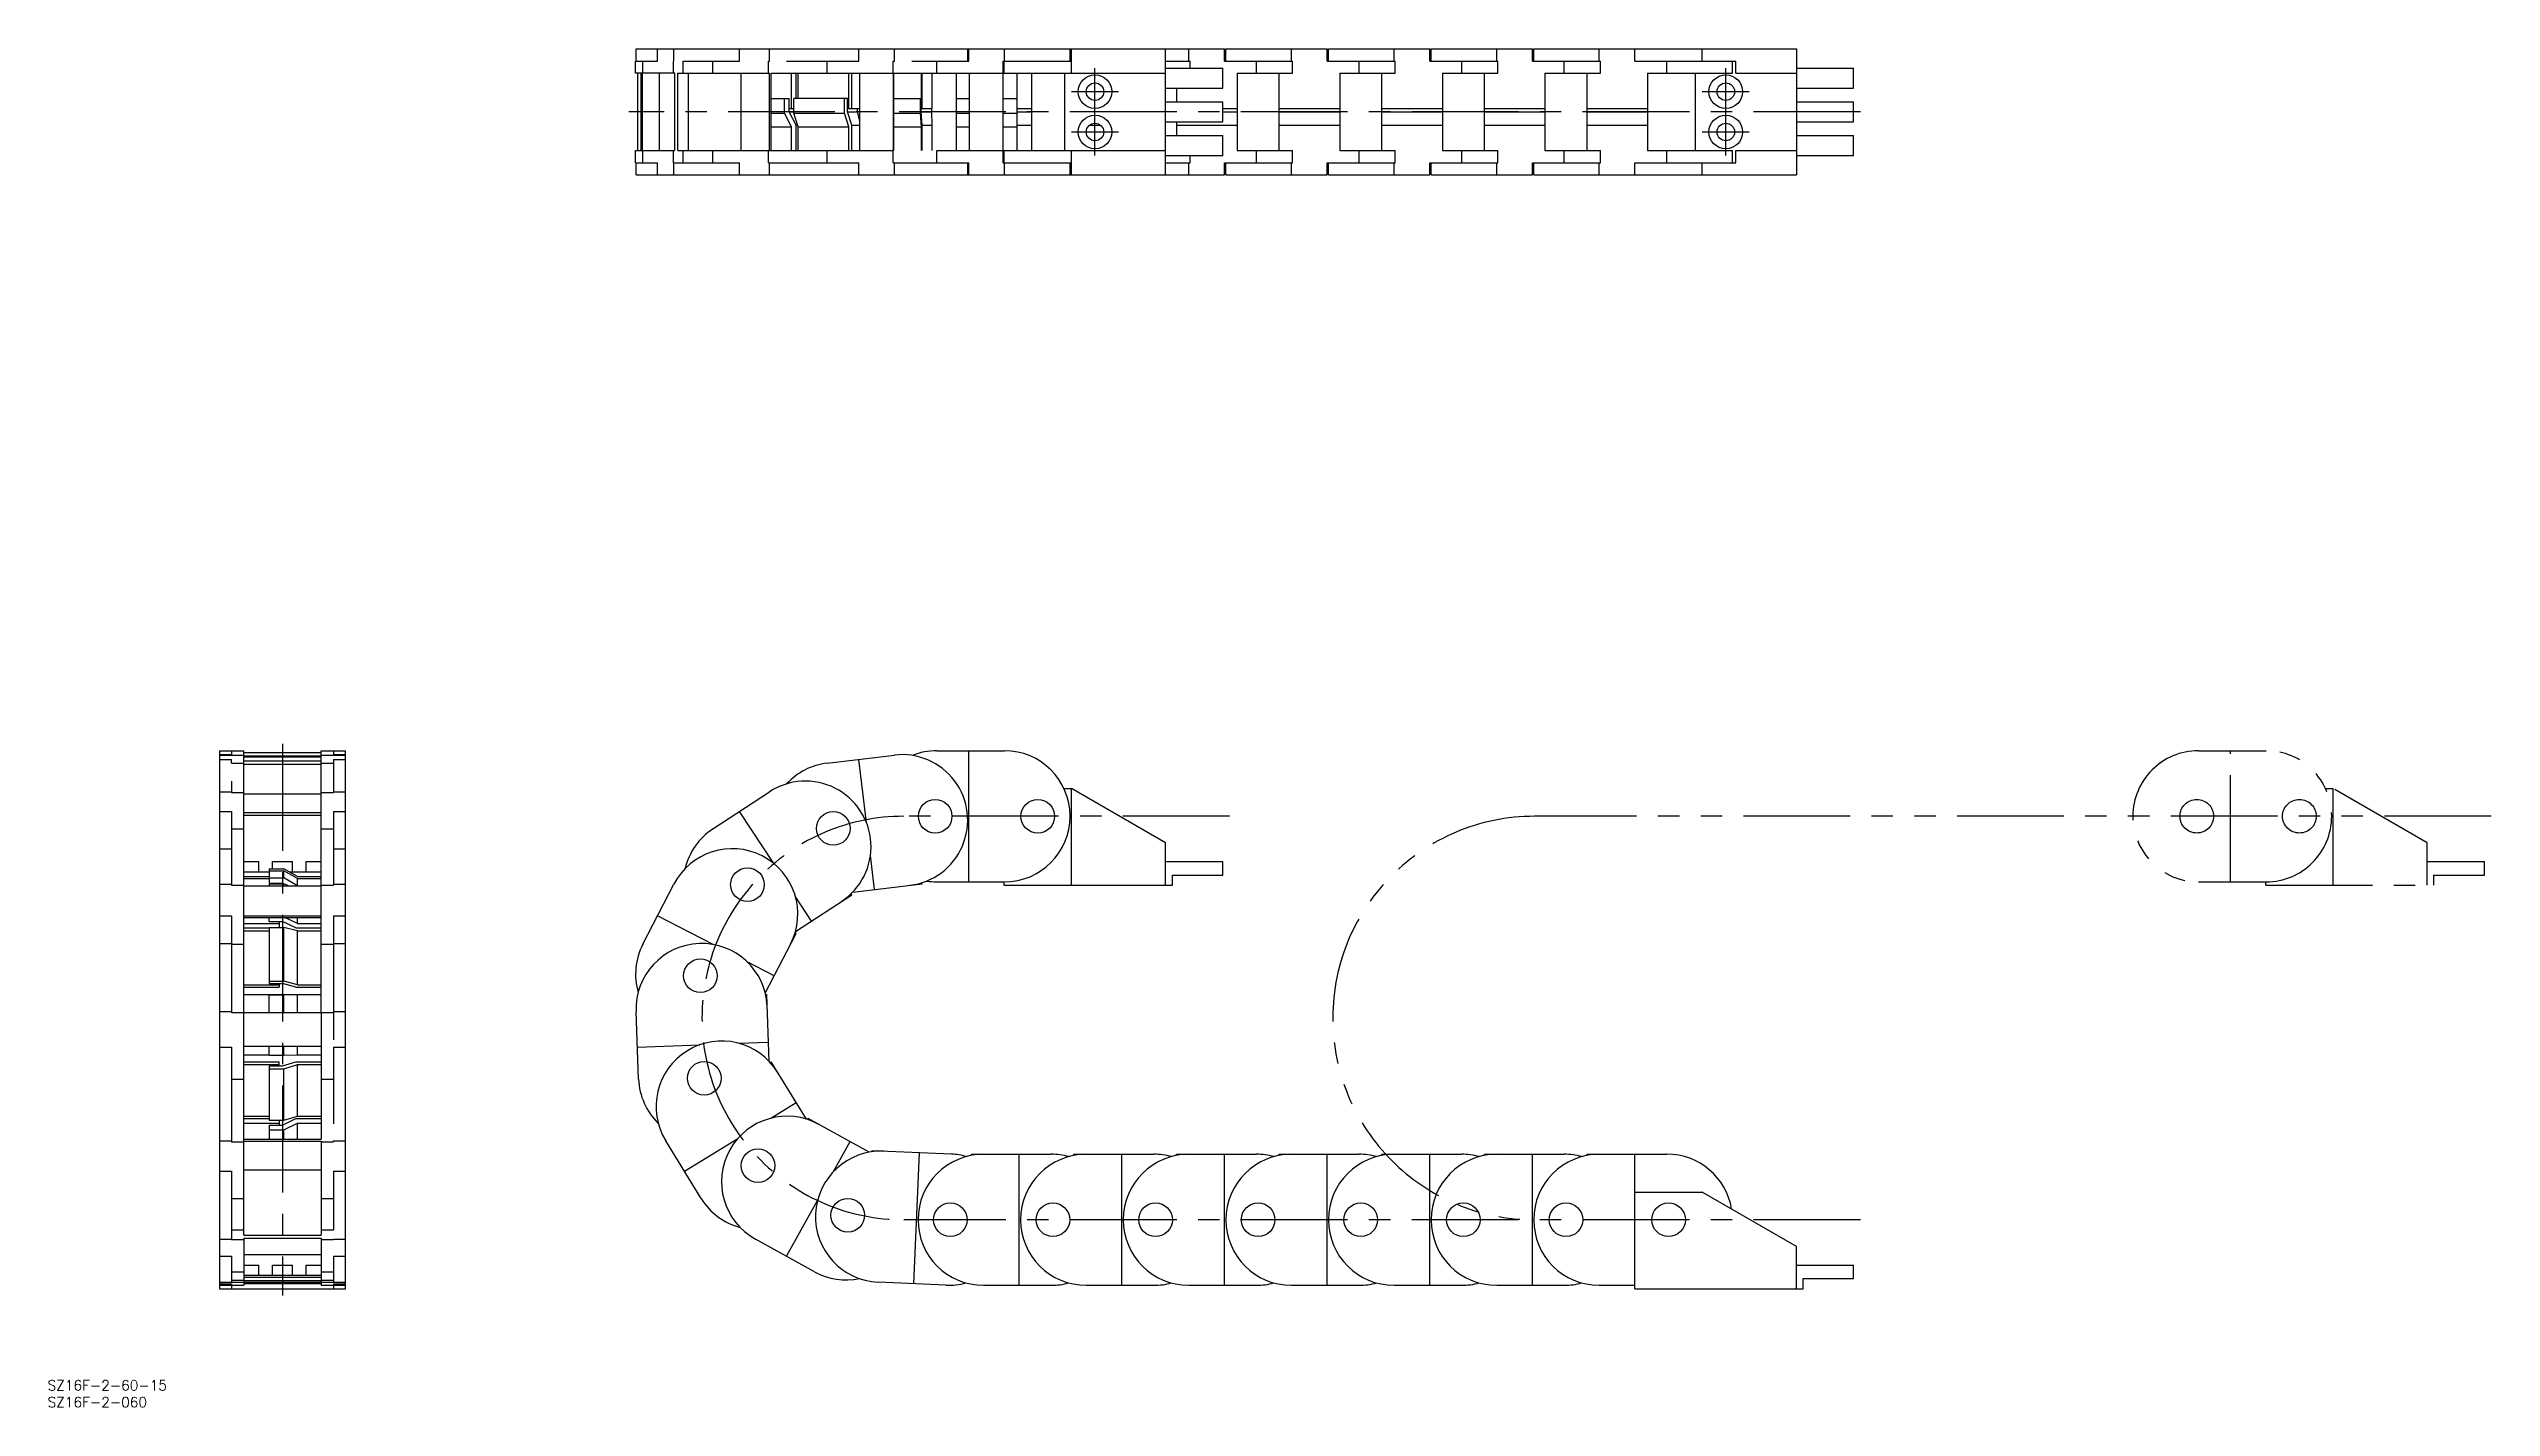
# Model space of a CAD drawing. Extents: x -69 to 656, y -35 to 369.
import ezdxf

# ---------------------------------------------------------------- set-up
doc = ezdxf.new("R2010")
doc.units = 0
doc.linetypes.add('CENTER', pattern=[50.8, 31.75, -6.35, 6.35, -6.35])
doc.linetypes.add('PHANTOM', pattern=[63.5, 31.75, -6.35, 6.35, -6.35, 6.35, -6.35])
doc.layers.get('0').update_dxf_attribs({"linetype": 'CONTINUOUS'})
doc.layers.add('CENTER', color=1, linetype='CENTER')
doc.styles.get("Standard").update_dxf_attribs({"font": 'txt.shx', "height": 3, "bigfont": 'bigfont.shx'})

msp = doc.modelspace()

# ---------------------------------------------------------------- linework, layer by layer
at = {"color": 7, "linetype": 'CONTINUOUS'}
for p, q in [((104.95, 365.12), (111.48, 365.12)), ((104.95, 361.5), (104.95, 365.12)), ((105.09, 368.75), (280, 368.75)), ((105.09, 365.12), (105.09, 368.75)), ((107.12, 361.5), (107.12, 365.12)), ((111.48, 365.12), (111.48, 368.75)), ((116.18, 365.12), (116.34, 365.12)), ((116.18, 361.5), (116.18, 365.12)), ((116.34, 365.12), (116.34, 368.75)), ((119.13, 365.12), (135.88, 365.12)), ((119.13, 361.5), (119.13, 365.12)), ((127.93, 361.5), (127.93, 365.12)), ((135.88, 365.12), (135.88, 368.75)), ((144.45, 365.12), (144.74, 365.12)), ((144.45, 361.5), (144.45, 365.12)), ((144.74, 365.12), (144.74, 368.75)), ((149.83, 365.12), (171.33, 365.12)), ((161.9, 361.5), (161.9, 365.12)), ((171.33, 365.12), (171.33, 368.75)), ((181.51, 365.12), (181.86, 365.12)), ((181.51, 361.5), (181.51, 365.12)), ((181.86, 365.12), (181.86, 368.75)), ((187.08, 365.12), (204, 365.12)), ((194.5, 361.5), (194.5, 365.12)), ((203.67, 365.12), (203.67, 368.75)), ((204, 365.12), (204, 368.75)), ((214.25, 365.12), (234.5, 365.12)), ((214.25, 334.87), (214.25, 365.12)), ((214.5, 361.5), (214.5, 365.12)), ((214.6, 365.12), (214.6, 368.75)), ((234.1, 365.12), (234.1, 368.75)), ((234.5, 361.5), (234.5, 368.75)), ((262.5, 331.25), (262.5, 368.75)), ((262.5, 365.12), (269.75, 365.12)), ((262.5, 363), (279.5, 363)), ((269.4, 365.12), (269.4, 368.75)), ((269.75, 363), (269.75, 365.12)), ((279.5, 357), (279.5, 363)), ((280, 365.12), (280, 368.75)), ((280, 365.12), (300.25, 365.12)), ((280.4, 368.75), (310.5, 368.75)), ((280.4, 365.12), (280.4, 368.75)), ((289.5, 361.5), (289.5, 365.12)), ((299.9, 365.12), (299.9, 368.75)), ((300.25, 361.5), (300.25, 365.12)), ((310.5, 365.12), (310.5, 368.75)), ((310.5, 365.12), (330.75, 365.12)), ((310.9, 368.75), (341, 368.75)), ((310.9, 365.12), (310.9, 368.75)), ((320, 361.5), (320, 365.12)), ((330.4, 365.12), (330.4, 368.75)), ((330.75, 361.5), (330.75, 365.12)), ((341, 365.12), (341, 368.75)), ((341, 365.12), (361.25, 365.12)), ((341.4, 368.75), (371.5, 368.75)), ((341.4, 365.12), (341.4, 368.75)), ((350.5, 361.5), (350.5, 365.12)), ((360.9, 365.12), (360.9, 368.75)), ((361.25, 361.5), (361.25, 365.12)), ((371.5, 365.12), (371.5, 368.75)), ((371.5, 365.12), (391.75, 365.12)), ((371.9, 368.75), (450, 368.75)), ((371.9, 365.12), (371.9, 368.75)), ((381, 361.5), (381, 365.12)), ((391.4, 365.12), (391.4, 368.75)), ((391.75, 361.5), (391.75, 365.12)), ((402, 365.12), (402, 368.75)), ((402, 365.12), (432, 365.12)), ((411.5, 361.5), (411.5, 365.12)), ((422, 365.12), (422, 368.75)), ((431, 361.5), (431, 365.12)), ((432, 361.5), (432, 365.12)), ((450, 368.75), (450, 331.25)), ((450, 363), (467, 363)), ((467, 357), (467, 363)), ((116.62, 361.5), (104.95, 361.5)), ((105.62, 338.5), (105.62, 361.5)), ((106.62, 338.5), (106.62, 361.5)), ((106.99, 338.5), (106.99, 361.5)), ((112.04, 338.5), (112.04, 361.5)), ((116.62, 338.5), (116.62, 361.5)), ((117.51, 361.5), (144.73, 361.5)), ((117.51, 338.5), (117.51, 361.5)), ((120.64, 338.5), (120.64, 361.5)), ((136.36, 338.5), (136.36, 361.5)), ((144.73, 338.5), (144.73, 361.5)), ((145.27, 361.5), (181.57, 361.5)), ((145.27, 338.5), (145.27, 361.5)), ((151.25, 351), (151.25, 361.5)), ((152.67, 354), (152.67, 361.5)), ((153.25, 354), (153.25, 361.5)), ((168.3, 351), (168.3, 361.5)), ((169.18, 351), (169.18, 361.5)), ((171.64, 338.5), (171.64, 361.5)), ((181.57, 338.5), (181.57, 361.5)), ((181.69, 361.5), (262.5, 361.5)), ((181.69, 338.5), (181.69, 361.5)), ((189.92, 351), (189.92, 361.5)), ((190.1, 351), (190.1, 361.5)), ((193.11, 351), (193.11, 361.5)), ((200.25, 361.5), (200.25, 338.5)), ((204.25, 338.5), (204.25, 361.5)), ((218.25, 361.5), (218.25, 338.5)), ((222.75, 338.5), (222.75, 361.5)), ((232.5, 338.5), (232.5, 361.5)), ((262.5, 357), (279.5, 357)), ((265.75, 357), (265.75, 353)), ((283.75, 361.5), (300.25, 361.5)), ((283.75, 361.5), (283.75, 338.5)), ((296.25, 338.5), (296.25, 361.5)), ((314.25, 361.5), (330.75, 361.5)), ((314.25, 361.5), (314.25, 338.5)), ((326.75, 338.5), (326.75, 361.5)), ((344.75, 361.5), (361.25, 361.5)), ((344.75, 361.5), (344.75, 338.5)), ((357.25, 338.5), (357.25, 361.5)), ((375.25, 361.5), (391.75, 361.5)), ((375.25, 361.5), (375.25, 338.5)), ((387.75, 338.5), (387.75, 361.5)), ((405.75, 361.5), (405.75, 338.5)), ((405.75, 361.5), (431, 361.5)), ((420, 338.5), (420, 361.5)), ((432, 361.5), (450, 361.5)), ((450, 357), (467, 357)), ((145.27, 354), (150.62, 354)), ((145.27, 349.57), (149.2, 349.57)), ((149.2, 349.57), (149.2, 354)), ((151.25, 345.57), (149.2, 349.57)), ((150.62, 350), (150.62, 354)), ((150.62, 351), (151.98, 351)), ((152.67, 346), (150.62, 350)), ((150.62, 350), (151.98, 350)), ((167.91, 354), (151.98, 354)), ((151.98, 349.57), (151.98, 354)), ((153.25, 345.57), (151.98, 349.57)), ((151.98, 349.57), (167.04, 349.57)), ((167.04, 349.57), (167.04, 354)), ((168.3, 345.57), (167.04, 349.57)), ((167.91, 350), (167.91, 354)), ((167.91, 351), (171.64, 351)), ((169.18, 346), (167.91, 350)), ((167.91, 350), (170.88, 350)), ((170.88, 350), (170.88, 351)), ((171.64, 347.29), (170.88, 350)), ((181.69, 354), (189.83, 354)), ((181.69, 349.57), (189.64, 349.57)), ((189.64, 349.57), (189.64, 354)), ((189.92, 345.57), (189.64, 349.57)), ((189.83, 350), (189.83, 354)), ((189.83, 351), (193.11, 351)), ((190.1, 346), (189.83, 350)), ((189.83, 350), (193.01, 350)), ((193.01, 350), (193.01, 351)), ((193.11, 346), (193.01, 350)), ((200.25, 354), (204.25, 354)), ((200.25, 349.57), (204.25, 349.57)), ((214.25, 354), (218.25, 354)), ((214.25, 349.57), (218.25, 349.57)), ((218.25, 351), (222.75, 351)), ((218.25, 350), (222.75, 350)), ((262.5, 353), (279.5, 353)), ((279.5, 347), (279.5, 353)), ((279.5, 351), (283.75, 351)), ((279.5, 350), (283.75, 350)), ((296.25, 351), (314.25, 351)), ((296.25, 350), (314.25, 350)), ((326.75, 351), (344.75, 351)), ((326.75, 350), (344.75, 350)), ((357.25, 351), (375.25, 351)), ((357.25, 350), (375.25, 350)), ((387.75, 351), (405.75, 351)), ((387.75, 350), (405.75, 350)), ((450, 353), (467, 353)), ((467, 347), (467, 353)), ((145.27, 345.57), (151.25, 345.57)), ((151.25, 338.5), (151.25, 345.57)), ((152.67, 346), (153.11, 346)), ((152.67, 338.5), (152.67, 346)), ((153.25, 345.57), (168.3, 345.57)), ((153.25, 338.5), (153.25, 345.57)), ((168.3, 338.5), (168.3, 345.57)), ((169.18, 346), (171.64, 346)), ((169.18, 338.5), (169.18, 346)), ((181.69, 345.57), (189.92, 345.57)), ((189.92, 338.5), (189.92, 345.57)), ((190.1, 338.5), (190.1, 346)), ((190.1, 346), (193.11, 346)), ((193.11, 338.5), (193.11, 346)), ((200.25, 345.57), (204.25, 345.57)), ((214.25, 345.57), (218.25, 345.57)), ((218.25, 346), (222.75, 346)), ((239.84, 346), (243.16, 346)), ((262.5, 347), (279.5, 347)), ((262.5, 343), (279.5, 343)), ((265.75, 347), (265.75, 343)), ((265.75, 346), (283.75, 346)), ((279.5, 337), (279.5, 343)), ((296.25, 346), (314.25, 346)), ((326.75, 346), (344.75, 346)), ((357.25, 346), (375.25, 346)), ((387.75, 346), (405.75, 346)), ((450, 347), (467, 347)), ((450, 343), (467, 343)), ((467, 337), (467, 343)), ((104.95, 338.5), (116.62, 338.5)), ((104.95, 334.87), (104.95, 338.5)), ((104.95, 334.87), (111.48, 334.87)), ((105.09, 331.25), (105.09, 334.87)), ((107.12, 334.87), (107.12, 338.5)), ((111.48, 331.25), (111.48, 334.87)), ((116.18, 334.87), (116.18, 338.5)), ((116.18, 334.87), (135.88, 334.87)), ((116.34, 331.25), (116.34, 334.87)), ((117.51, 338.5), (181.57, 338.5)), ((119.13, 334.87), (119.13, 338.5)), ((127.93, 334.87), (127.93, 338.5)), ((135.88, 331.25), (135.88, 334.87)), ((144.45, 334.87), (144.45, 338.5)), ((144.45, 334.87), (171.33, 334.87)), ((144.74, 331.25), (144.74, 334.87)), ((161.9, 334.87), (161.9, 338.5)), ((171.33, 331.25), (171.33, 334.87)), ((181.51, 334.87), (181.51, 338.5)), ((181.51, 334.87), (204, 334.87)), ((181.86, 331.25), (181.86, 334.87)), ((194.5, 338.5), (262.5, 338.5)), ((194.5, 334.87), (194.5, 338.5)), ((203.67, 331.25), (203.67, 334.87)), ((204, 331.25), (204, 334.87)), ((214.25, 334.87), (234.5, 334.87)), ((214.5, 334.87), (214.5, 338.5)), ((214.6, 331.25), (214.6, 334.87)), ((234.1, 331.25), (234.1, 334.87)), ((234.5, 331.25), (234.5, 338.5)), ((262.5, 337), (279.5, 337)), ((262.5, 334.87), (269.75, 334.87)), ((269.4, 331.25), (269.4, 334.87)), ((269.75, 334.87), (269.75, 337)), ((280, 334.87), (300.25, 334.87)), ((280, 331.25), (280, 334.87)), ((280.4, 331.25), (280.4, 334.87)), ((283.75, 338.5), (300.25, 338.5)), ((289.5, 334.87), (289.5, 338.5)), ((299.9, 331.25), (299.9, 334.87)), ((300.25, 334.87), (300.25, 338.5)), ((310.5, 334.87), (330.75, 334.87)), ((310.5, 331.25), (310.5, 334.87)), ((310.9, 331.25), (310.9, 334.87)), ((314.25, 338.5), (330.75, 338.5)), ((320, 334.87), (320, 338.5)), ((330.4, 331.25), (330.4, 334.87)), ((330.75, 334.87), (330.75, 338.5)), ((341, 334.87), (361.25, 334.87)), ((341, 331.25), (341, 334.87)), ((341.4, 331.25), (341.4, 334.87)), ((344.75, 338.5), (361.25, 338.5)), ((350.5, 334.87), (350.5, 338.5)), ((360.9, 331.25), (360.9, 334.87)), ((361.25, 334.87), (361.25, 338.5)), ((371.5, 334.87), (391.75, 334.87)), ((371.5, 331.25), (371.5, 334.87)), ((371.9, 331.25), (371.9, 334.87)), ((375.25, 338.5), (391.75, 338.5)), ((381, 334.87), (381, 338.5)), ((391.4, 331.25), (391.4, 334.87)), ((391.75, 334.87), (391.75, 338.5)), ((402, 334.87), (432, 334.87)), ((402, 331.25), (402, 334.87)), ((405.75, 338.5), (431, 338.5)), ((411.5, 334.87), (411.5, 338.5)), ((422, 331.25), (422, 334.87)), ((431, 334.87), (431, 338.5)), ((432, 338.5), (450, 338.5)), ((432, 334.87), (432, 338.5)), ((450, 337), (467, 337)), ((105.09, 331.25), (280, 331.25)), ((280.4, 331.25), (310.5, 331.25)), ((310.9, 331.25), (341, 331.25)), ((341.4, 331.25), (371.5, 331.25)), ((371.9, 331.25), (450, 331.25)), ((-18.75, 160), (-18.75, 0)), ((-18.75, 160), (-11.5, 160)), ((-15.12, 160), (-15.12, 158.65)), ((-11.5, 15.89), (-11.5, 160)), ((11.5, 82.14), (11.5, 160)), ((11.5, 160), (18.75, 160)), ((15.12, 160), (15.12, 158.65)), ((18.75, 0), (18.75, 160)), ((194.5, 160), (214.6, 160)), ((204, 121), (204, 160)), ((-18.75, 158.83), (-15.12, 158.83)), ((-18.75, 158.69), (-15.12, 158.69)), ((-18.75, 157.43), (-15.12, 157.43)), ((-15.12, 158.65), (-11.5, 158.65)), ((-15.12, 156.31), (-15.12, 157.43)), ((-15.12, 156.31), (-11.5, 156.31)), ((-11.5, 159.5), (11.5, 159.5)), ((-11.5, 158.5), (11.5, 158.5)), ((-11.5, 158.15), (11.5, 158.15)), ((-11.5, 156.97), (11.5, 156.97)), ((-11.5, 155.97), (11.5, 155.97)), ((11.5, 158.65), (15.12, 158.65)), ((11.5, 156.31), (15.12, 156.31)), ((15.12, 158.83), (18.75, 158.83)), ((15.12, 158.69), (18.75, 158.69)), ((15.12, 157.43), (15.12, 147.57)), ((15.12, 157.43), (18.75, 157.43)), ((161.9, 156.31), (181.86, 158.69)), ((173.58, 138.6), (171.33, 157.43)), ((-18.75, 147.76), (-15.12, 147.76)), ((-15.12, 150.96), (-15.12, 147.57)), ((-15.12, 147.57), (-11.5, 147.57)), ((-11.5, 147.15), (11.5, 147.15)), ((11.5, 147.57), (15.12, 147.57)), ((15.12, 147.76), (18.75, 147.76)), ((127.93, 136.74), (144.74, 147.76)), ((232.27, 148.75), (234.5, 148.75)), ((262.5, 132.58), (234.5, 148.75)), ((234.5, 120), (234.5, 148.75)), ((-18.75, 141.95), (-15.12, 141.95)), ((-15.12, 141.95), (-15.12, 120)), ((-11.5, 141.67), (11.5, 141.67)), ((-11.5, 140.84), (11.5, 140.84)), ((15.12, 141.95), (15.12, 120)), ((15.12, 141.95), (18.75, 141.95)), ((146.07, 126.42), (135.88, 141.95)), ((-18.75, 130.86), (-15.12, 130.86)), ((-15.12, 136.74), (-11.5, 136.74)), ((11.5, 136.74), (15.12, 136.74)), ((15.12, 130.86), (18.75, 130.86)), ((262.5, 120), (262.5, 132.58)), ((-11.5, 127), (-7, 127)), ((-11.5, 124), (-4, 124)), ((-7, 124), (-7, 127)), ((-4, 124.91), (-4, 120.56)), ((-4, 124.91), (0.43, 124.91)), ((-4, 124.28), (0.43, 124.28)), ((-3, 127), (3, 127)), ((-3, 124.91), (-3, 127)), ((4.43, 122.6), (0.43, 124.91)), ((4.43, 121.99), (0.43, 124.28)), ((0.43, 122.15), (0.43, 124.28)), ((2, 124), (11.5, 124)), ((3, 124), (3, 127)), ((7, 127), (11.5, 127)), ((7, 124), (7, 127)), ((175.96, 118.71), (174.75, 128.79)), ((262.5, 127), (279.5, 127)), ((279.5, 123), (279.5, 127)), ((-18.75, 120.31), (-15.12, 120.31)), ((-15.12, 120), (-11.5, 120)), ((-11.5, 122.6), (-4, 122.6)), ((-11.5, 121.99), (-4, 121.99)), ((-11.5, 119.85), (-4, 119.85)), ((-11.5, 119.77), (11.5, 119.77)), ((-4, 122.15), (0.43, 122.15)), ((-4, 120.56), (0, 120.56)), ((-4, 120.42), (0.43, 120.42)), ((-4, 120.42), (-4, 119.77)), ((-1, 120.42), (-1, 120.56)), ((0.24, 120.42), (0, 120.56)), ((4.43, 119.85), (0.43, 122.15)), ((1.78, 119.77), (0.43, 120.42)), ((0.43, 119.77), (0.43, 120.42)), ((4.43, 122.6), (11.5, 122.6)), ((4.43, 119.85), (4.43, 121.99)), ((4.43, 121.99), (11.5, 121.99)), ((4.43, 119.85), (11.5, 119.85)), ((11.5, 120), (15.12, 120)), ((15.12, 120.31), (18.75, 120.31)), ((107.12, 102.45), (116.34, 120.31)), ((157.26, 109.34), (152.41, 116.73)), ((152.47, 106.2), (169.18, 117.15)), ((169.18, 117.15), (168.99, 117.44)), ((169.49, 117.94), (190.1, 120.4)), ((190.1, 120.4), (190.06, 120.74)), ((194.5, 121), (214.6, 121)), ((214.5, 120), (214.5, 121)), ((214.5, 120), (264.5, 120)), ((264.5, 120), (264.5, 123)), ((264.5, 123), (279.5, 123)), ((-18.75, 110.89), (-15.12, 110.89)), ((-15.12, 110.89), (-15.12, 82.09)), ((-11.5, 110.88), (11.5, 110.88)), ((-11.5, 110.42), (11.5, 110.42)), ((-4, 109.21), (-4, 110.42)), ((-4, 109.21), (0, 109.21)), ((-1, 109.21), (-1, 107.46)), ((4, 107.28), (0, 109.21)), ((4.43, 108.62), (0.69, 110.42)), ((4.43, 108.62), (4.43, 110.42)), ((15.12, 110.89), (15.12, 74)), ((15.12, 110.89), (18.75, 110.89)), ((127.99, 102.37), (111.48, 110.89)), ((-18.75, 102.67), (-15.12, 102.67)), ((-15.12, 102.45), (-11.5, 102.45)), ((-11.5, 108.62), (-1, 108.62)), ((-11.5, 107.28), (-4, 107.28)), ((-11.5, 106.4), (-4, 106.4)), ((-4, 107.46), (-4, 90.73)), ((-4, 107.46), (0.43, 107.46)), ((0.43, 91.46), (0.43, 107.46)), ((4.43, 106.4), (0.43, 107.46)), ((4, 107.28), (11.5, 107.28)), ((4.43, 108.62), (11.5, 108.62)), ((4.43, 90.4), (4.43, 106.4)), ((4.43, 106.4), (11.5, 106.4)), ((11.5, 102.45), (15.12, 102.45)), ((15.12, 102.67), (18.75, 102.67)), ((143.5, 87.91), (152.67, 105.66)), ((152.67, 105.66), (152.36, 105.82)), ((146.13, 93), (138.28, 97.06)), ((-11.5, 90.4), (-1, 90.4)), ((-11.5, 89.67), (-1, 89.67)), ((-11.5, 87.54), (-1, 87.54)), ((-11.5, 87.48), (-1, 87.48)), ((-4, 91.46), (0.43, 91.46)), ((-4, 90.73), (0, 90.73)), ((-4, 82.14), (-4, 87.46)), ((-4, 87.46), (0, 87.46)), ((-4, 87.4), (0.43, 87.4)), ((-1, 90.73), (-1, 89.67)), ((-1, 87.54), (-1, 87.46)), ((4, 89.67), (0, 90.73)), ((0, 87.46), (4, 87.54)), ((4.43, 90.4), (0.43, 91.46)), ((0.43, 87.4), (4.43, 87.48)), ((0.43, 82.14), (0.43, 87.4)), ((4, 89.67), (11.5, 89.67)), ((4, 87.54), (11.5, 87.54)), ((4.43, 90.4), (11.5, 90.4)), ((4.43, 82.14), (4.43, 87.48)), ((4.43, 87.48), (11.5, 87.48)), ((143.6, 87.53), (143.94, 87.54)), ((144.69, 67.58), (143.94, 87.54)), ((-18.75, 82.44), (-15.12, 82.44)), ((-15.12, 82.09), (-11.5, 82.09)), ((-11.5, 82.14), (11.5, 82.14)), ((-11.5, 82.1), (11.5, 82.1)), ((11.5, 82.1), (11.5, 44.42)), ((11.5, 82.09), (15.12, 82.09)), ((15.12, 82.44), (18.75, 82.44)), ((105.86, 62.35), (105.1, 82.44)), ((135.64, 72.97), (144.47, 73.3)), ((-18.75, 71.84), (-15.12, 71.84)), ((-15.12, 71.84), (-15.12, 43.63)), ((-11.5, 72.11), (11.5, 72.11)), ((-11.5, 69.5), (-4, 69.5)), ((-11.5, 67.47), (-1, 67.47)), ((-11.5, 66.64), (-1, 66.64)), ((-4, 69.41), (-4, 72.11)), ((-4, 69.41), (0.43, 69.41)), ((-4, 66.26), (-4, 50.09)), ((-4, 66.26), (0, 66.26)), ((-4, 65.43), (0.43, 65.43)), ((-1, 66.26), (-1, 67.47)), ((0, 66.26), (4, 67.47)), ((0.43, 69.41), (0.43, 72.11)), ((0.43, 69.41), (4.43, 69.5)), ((0.43, 65.43), (4.43, 66.64)), ((0.43, 50.09), (0.43, 65.43)), ((4, 67.47), (11.5, 67.47)), ((4.43, 69.5), (4.43, 72.11)), ((4.43, 69.5), (11.5, 69.5)), ((4.43, 51.3), (4.43, 66.64)), ((4.43, 66.64), (11.5, 66.64)), ((15.12, 71.84), (15.12, 49.06)), ((15.12, 71.84), (18.75, 71.84)), ((105.5, 71.84), (124.07, 72.54)), ((144.95, 67.29), (145.25, 67.47)), ((155.72, 50.45), (145.25, 67.47)), ((-15.12, 62.35), (-11.5, 62.35)), ((11.5, 62.35), (15.12, 62.35)), ((-11.5, 51.3), (-4, 51.3)), ((0.43, 50.09), (4.43, 51.3)), ((4.43, 51.3), (11.5, 51.3)), ((145.18, 50.7), (152.71, 55.34)), ((-18.75, 43.93), (-15.12, 43.93)), ((-15.12, 43.63), (-11.5, 43.63)), ((-11.5, 50.64), (-4, 50.64)), ((-11.5, 49.24), (-1, 49.24)), ((-11.5, 44.42), (11.5, 44.42)), ((-11.5, 43.9), (11.5, 43.9)), ((-4, 50.09), (0.43, 50.09)), ((-4, 48.62), (-4, 44.42)), ((-4, 48.62), (0, 48.62)), ((-4, 47.22), (0.43, 47.22)), ((-1, 50.09), (-1, 48.62)), ((0, 48.62), (4, 50.64)), ((0.43, 47.22), (4.43, 49.24)), ((0.43, 44.42), (0.43, 47.22)), ((4, 50.64), (11.5, 50.64)), ((4.43, 44.42), (4.43, 49.24)), ((4.43, 49.24), (11.5, 49.24)), ((11.5, 43.9), (11.5, 15.89)), ((11.5, 43.63), (15.12, 43.63)), ((15.12, 43.93), (18.75, 43.93)), ((15.12, 43.63), (15.12, 43.93)), ((124.47, 26.81), (113.94, 43.93)), ((119.49, 34.9), (135.32, 44.64)), ((156.08, 50.34), (156.25, 50.64)), ((174.42, 40.59), (156.25, 50.64)), ((163.8, 34.86), (168.72, 43.74)), ((175.11, 40.7), (175.13, 41.04)), ((198.85, 40), (175.13, 41.04)), ((187.66, 1.46), (189.36, 40.42)), ((204.75, 40), (228.5, 40)), ((204.75, 39.66), (204.75, 40)), ((219, 1), (219, 40)), ((235.25, 40), (259, 40)), ((235.25, 39.66), (235.25, 40)), ((249.5, 1), (249.5, 40)), ((265.75, 40), (289.5, 40)), ((265.75, 39.66), (265.75, 40)), ((280, 1), (280, 40)), ((296.25, 40), (320, 40)), ((296.25, 39.66), (296.25, 40)), ((310.5, 1), (310.5, 40)), ((326.75, 40), (350.5, 40)), ((326.75, 39.66), (326.75, 40)), ((341, 1), (341, 40)), ((357.25, 40), (381, 40)), ((357.25, 39.66), (357.25, 40)), ((371.5, 1), (371.5, 40)), ((387.75, 40), (411.5, 40)), ((387.75, 39.66), (387.75, 40)), ((402, 0), (402, 40)), ((-18.75, 34.9), (-15.12, 34.9)), ((-15.12, 34.9), (-15.12, 14.58)), ((-11.5, 35.38), (11.5, 35.38)), ((15.12, 34.9), (15.12, 17.53)), ((15.12, 34.9), (18.75, 34.9)), ((-15.12, 26.81), (-11.5, 26.81)), ((11.5, 26.81), (15.12, 26.81)), ((149.84, 9.62), (159.02, 26.21)), ((402, 28.75), (422, 28.75)), ((450, 12.58), (422, 28.75)), ((-18.75, 14.75), (-15.12, 14.75)), ((-15.12, 17.53), (-11.5, 17.53)), ((-15.12, 14.58), (-11.5, 14.58)), ((-11.5, 15.89), (11.5, 15.89)), ((-11.5, 15.01), (11.5, 15.01)), ((-11.5, 15.01), (-11.5, 2.58)), ((11.5, 17.53), (15.12, 17.53)), ((11.5, 15.01), (11.5, 2.58)), ((11.5, 14.58), (15.12, 14.58)), ((15.12, 14.75), (18.75, 14.75)), ((15.12, 14.58), (15.12, 14.75)), ((158.15, 5.02), (140.56, 14.75)), ((-18.75, 9.62), (-15.12, 9.62)), ((-15.12, 9.62), (-15.12, 1.91)), ((-11.5, 10.17), (11.5, 10.17)), ((15.12, 9.62), (15.12, 1.91)), ((15.12, 9.62), (18.75, 9.62)), ((450, 0), (450, 12.58)), ((-18.75, 1.92), (-15.12, 1.92)), ((-18.75, 1.46), (-15.12, 1.46)), ((-18.75, 1), (-11.5, 1)), ((-18.75, 0), (18.75, 0)), ((-15.12, 5.02), (-11.5, 5.02)), ((-15.12, 2.58), (-11.5, 2.58)), ((-15.12, 1.91), (-11.5, 1.91)), ((-15.12, 1.91), (-11.5, 1.91)), ((-15.12, 1.46), (-15.12, 0)), ((-15.12, 1.04), (-11.5, 1.04)), ((-15.12, 1.02), (-11.5, 1.02)), ((-11.5, 7), (-7, 7)), ((-11.5, 4), (11.5, 4)), ((-11.5, 3.4), (11.5, 3.4)), ((-11.5, 2.41), (11.5, 2.41)), ((-11.5, 2.41), (-11.5, 1)), ((-11.5, 1.97), (11.5, 1.97)), ((-11.5, 1.5), (11.5, 1.5)), ((-7, 4), (-7, 7)), ((-3, 7), (3, 7)), ((-3, 4), (-3, 7)), ((3, 4), (3, 7)), ((7, 7), (11.5, 7)), ((7, 4), (7, 7)), ((11.5, 5.02), (15.12, 5.02)), ((11.5, 2.58), (15.12, 2.58)), ((11.5, 2.41), (11.5, 1)), ((11.5, 1.91), (15.12, 1.91)), ((11.5, 1.04), (15.12, 1.04)), ((11.5, 1.02), (15.12, 1.02)), ((11.5, 1), (18.75, 1)), ((15.12, 1.92), (18.75, 1.92)), ((15.12, 1.46), (18.75, 1.46)), ((15.12, 1.46), (15.12, 0)), ((197.15, 1.04), (177.07, 1.92)), ((208.4, 1), (228.5, 1)), ((238.9, 1), (259, 1)), ((269.4, 1), (289.5, 1)), ((299.9, 1), (320, 1)), ((330.4, 1), (350.5, 1)), ((360.9, 1), (381, 1)), ((391.4, 1), (402, 1)), ((402, 0), (452, 0)), ((450, 7), (467, 7)), ((452, 0), (452, 3)), ((452, 3), (467, 3)), ((467, 3), (467, 7))]:
    msp.add_line(p, q, dxfattribs=at)
at = {"color": 3, "linetype": 'PHANTOM'}
for p, q in [((569.5, 160), (589.6, 160)), ((579, 121), (579, 160)), ((607.27, 148.75), (609.5, 148.75)), ((637.5, 132.58), (609.5, 148.75)), ((609.5, 120), (609.5, 148.75)), ((656.5, 140.5), (372.19, 140.5)), ((637.5, 120), (637.5, 132.58)), ((637.5, 127), (654.5, 127)), ((654.5, 123), (654.5, 127)), ((569.5, 121), (589.6, 121)), ((589.5, 120), (589.5, 121)), ((589.5, 120), (639.5, 120)), ((639.5, 123), (654.5, 123)), ((639.5, 120), (639.5, 123))]:
    msp.add_line(p, q, dxfattribs=at)
at = {"color": 7, "linetype": 'CONTINUOUS'}
for centre, radius in [((241.5, 356), 5), ((241.5, 356), 2.6), ((429, 356), 5), ((429, 356), 2.6), ((241.5, 344), 5), ((429, 344), 5), ((241.5, 344), 2.6), ((429, 344), 2.6), ((194, 140.5), 5), ((224.5, 140.5), 5), ((163.71, 136.89), 5), ((138.21, 120.16), 5), ((124.22, 93.06), 5), ((125.36, 62.58), 5), ((141.34, 36.6), 5), ((168.03, 21.84), 5), ((198.5, 20.5), 5), ((229, 20.5), 5), ((259.5, 20.5), 5), ((290, 20.5), 5), ((320.5, 20.5), 5), ((351, 20.5), 5), ((381.5, 20.5), 5), ((412, 20.5), 5)]:
    msp.add_circle(centre, radius, dxfattribs=at)
at = {"color": 3, "linetype": 'PHANTOM'}
for centre in [(569, 140.5), (599.5, 140.5)]:
    msp.add_circle(centre, 5, dxfattribs=at)
at = {"color": 7, "linetype": 'CONTINUOUS'}
for centre, start, end in [((194.5, 140.5), 90, 111.94042), ((214.6, 140.5), 270.00002, 89.99998), ((164.21, 136.94), 96.80607, 137.40793), ((184.17, 139.33), 276.80608, 96.80611), ((155.44, 131.46), 303.25073, 123.25077), ((133.67, 111.36), 332.69917, 152.69917), ((138.63, 120.44), 123.25074, 166.7087), ((194.5, 140.5), 261.01864, 270), ((124.45, 93.5), 152.69916, 196.15713), ((124.59, 83.17), 2.14759, 182.14758), ((130.55, 54.15), 31.59602, 211.59599), ((125.34, 63.08), 182.14759, 225.60559), ((150, 31.81), 61.04445, 241.04441), ((177.92, 21.4), 87.4891, 267.48909), ((208.4, 20.5), 90.00002, 269.99998), ((198, 20.52), 74.41401, 87.48909), ((238.9, 20.5), 90.00002, 269.99998), ((228.5, 20.5), 74.534, 90), ((269.4, 20.5), 90.00002, 269.99998), ((259, 20.5), 74.534, 90), ((299.9, 20.5), 90, 270), ((289.5, 20.5), 74.534, 90), ((330.4, 20.5), 90, 270), ((320, 20.5), 74.534, 90), ((360.9, 20.5), 90, 270), ((350.5, 20.5), 74.534, 90), ((391.4, 20.5), 90, 270), ((381, 20.5), 74.534, 90), ((411.5, 20.5), 9.46645, 90), ((141.08, 37.03), 211.59602, 255.05402), ((167.59, 22.08), 241.04444, 281.64631), ((198, 20.52), 267.4891, 285.34465), ((228.5, 20.5), 270, 285.46605), ((259, 20.5), 270, 285.46605), ((289.5, 20.5), 270, 285.46602), ((320, 20.5), 270, 285.46602), ((350.5, 20.5), 270, 285.46602), ((381, 20.5), 270, 285.46603)]:
    msp.add_arc(centre, 19.5, start, end, dxfattribs=at)
at = {"color": 3, "linetype": 'PHANTOM'}
for centre, radius, start, end in [((569.5, 140.5), 19.5, 90, 270), ((589.6, 140.5), 19.5, 270.00002, 89.99998), ((372.19, 80.5), 60, 90, 270)]:
    msp.add_arc(centre, radius, start, end, dxfattribs=at)
at = {"layer": 'CENTER', "color": 1, "linetype": 'CENTER'}
for p, q in [((241.5, 337), (241.5, 363)), ((429, 337), (429, 363)), ((248.5, 356), (234.5, 356)), ((436, 356), (422, 356)), ((469, 350), (102.95, 350)), ((248.5, 344), (234.5, 344)), ((436, 344), (422, 344)), ((0, 162), (0, -2)), ((281.5, 140.5), (184.69, 140.5)), ((469, 20.5), (184.69, 20.5))]:
    msp.add_line(p, q, dxfattribs=at)
msp.add_arc((184.69, 80.5), 60, 90, 270, dxfattribs=at)

# ---------------------------------------------------------------- texts
at = {"color": 7, "linetype": 'CONTINUOUS'}
for s, p in [('SZ16F-2-60-15', (-69.84, -30.24)), ('SZ16F-2-060', (-69.84, -35.24))]:
    msp.add_text(s, height=3, dxfattribs=at).set_placement(p)

doc.saveas('drawing.dxf')
